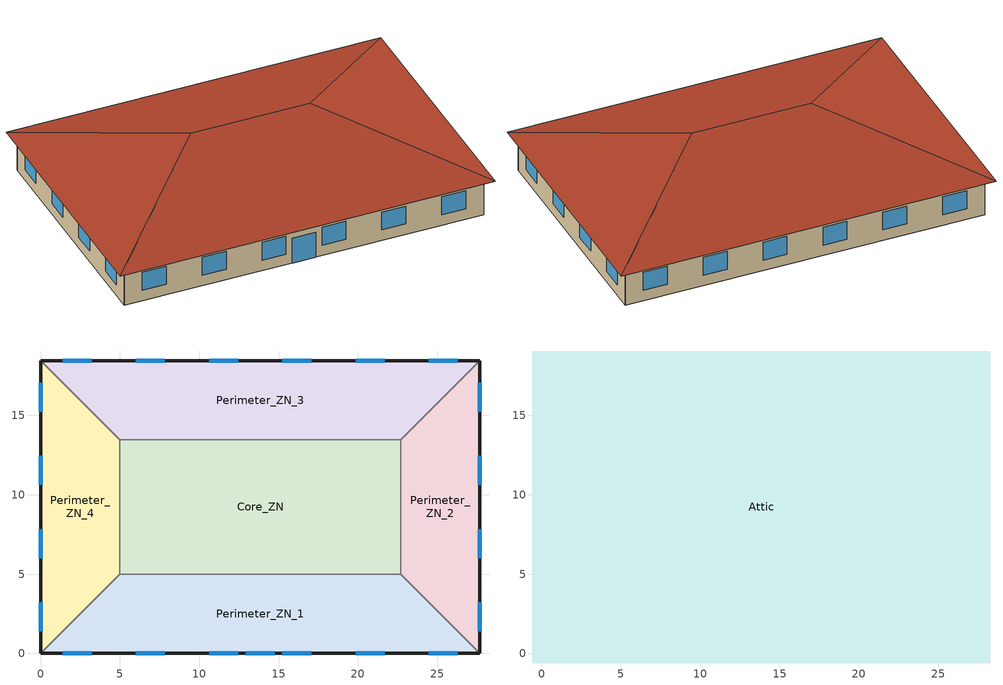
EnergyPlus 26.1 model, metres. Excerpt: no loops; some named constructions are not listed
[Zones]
Core_ZN
 floor ground (ext-slab): 5,13.46 22.69,13.46 22.69,5 5,5 z0
 wall to Perimeter_ZN_2 (int-walls): 22.69,5 22.69,13.46 z0:3.05
 wall to Perimeter_ZN_3 (int-walls): 22.69,13.46 5,13.46 z0:3.05
 wall to Perimeter_ZN_1 (int-walls): 5,5 22.69,5 z0:3.05
 wall to Perimeter_ZN_4 (int-walls): 5,13.46 5,5 z0:3.05
Perimeter_ZN_1
 floor ground (ext-slab): 27.69,0 0,0 5,5 22.69,5 z0
 wall outside (ext-walls): 0,0 27.69,0 z0:3.05
 wall to Perimeter_ZN_2 (int-walls): 27.69,0 22.69,5 z0:3.05
 wall to Perimeter_ZN_4 (int-walls): 5,5 0,0 z0:3.05
 window (TCwindow_41): 1.39,0 3.22,0 z0.9:2.42
 window (window_south): 6.01,0 7.84,0 / 10.62,0 12.45,0 / 15.24,0 17.07,0 / 19.85,0 21.68,0 / 24.47,0 26.3,0 z0.9:2.42; 12.93,0 14.76,0 z0:2.13
Perimeter_ZN_2
 floor ground (ext-slab): 22.69,13.46 27.69,18.46 27.69,0 22.69,5 z0
 wall outside (ext-walls): 27.69,0 27.69,18.46 z0:3.05
 wall to Perimeter_ZN_3 (int-walls): 27.69,18.46 22.69,13.46 z0:3.05
 window (window_east): 27.69,1.39 27.69,3.22 / 27.69,6.01 27.69,7.84 / 27.69,10.62 27.69,12.45 / 27.69,15.24 27.69,17.07 z0.9:2.42
Perimeter_ZN_3
 floor ground (ext-slab): 5,13.46 0,18.46 27.69,18.46 22.69,13.46 z0
 wall outside (ext-walls): 27.69,18.46 0,18.46 z0:3.05
 wall to Perimeter_ZN_4 (int-walls): 0,18.46 5,13.46 z0:3.05
 window (window_north): 26.3,18.46 24.47,18.46 / 21.68,18.46 19.85,18.46 / 17.07,18.46 15.24,18.46 / 12.45,18.46 10.62,18.46 / 7.84,18.46 6.01,18.46 / 3.22,18.46 1.39,18.46 z0.9:2.42
Perimeter_ZN_4
 floor ground (ext-slab): 5,5 0,0 0,18.46 5,13.46 z0
 wall outside (ext-walls): 0,18.46 0,0 z0:3.05
 window (window_west): 0,17.07 0,15.24 / 0,12.45 0,10.62 / 0,7.84 0,6.01 / 0,3.22 0,1.39 z0.9:2.42
Attic
 floor to Core_ZN (INT-FLOOR-TOPSIDE): 5,13.46 22.69,13.46 22.69,5 5,5 z3.05
 floor to Perimeter_ZN_2 (INT-FLOOR-TOPSIDE): 22.69,5 22.69,13.46 27.69,18.46 27.69,0 z3.05
 floor to Perimeter_ZN_3 (INT-FLOOR-TOPSIDE): 0,18.46 27.69,18.46 22.69,13.46 5,13.46 z3.05
 floor to Perimeter_ZN_1 (INT-FLOOR-TOPSIDE): 0,0 5,5 22.69,5 27.69,0 z3.05
 floor to Perimeter_ZN_4 (INT-FLOOR-TOPSIDE): 5,13.46 5,5 0,0 0,18.46 z3.05
 floor ground (exposed-floor): 28.29,19.06 28.29,-0.6 27.69,0 27.69,18.46 z3.05; -0.6,19.06 28.29,19.06 27.69,18.46 0,18.46 z3.05; 0,0 27.69,0 28.29,-0.6 -0.6,-0.6 z3.05; -0.6,19.06 0,18.46 0,0 -0.6,-0.6 z3.05
 roof outside (roofs): 28.29,-0.6,3.05 28.29,19.06,3.05 18.46,9.23,6.33; 28.29,19.06,3.05 -0.6,19.06,3.05 9.23,9.23,6.33 18.46,9.23,6.33; -0.6,-0.6,3.05 28.29,-0.6,3.05 18.46,9.23,6.33 9.23,9.23,6.33; -0.6,19.06,3.05 -0.6,-0.6,3.05 9.23,9.23,6.33
[MaterialProperty:GlazingSpectralData]
WO18RT31SP: 0.04, 0.04, 0.04, 0.04, 0.04, 0.04, 0, 0.32, 0.04, 0.04, 0.001, 0.325, 0.04, 0.04, 0.001, 0.33, 0.04, 0.04, 0.001, 0.335, 0.04, 0.04, 0.001, 0.34, 0.04, 0.04, 0.001, 0.345, 0.04, 0.04, 0.001, 0.35, 0.04, 0.04, 0.005, 0.355, 0.04, 0.04, 0.008, 0.36, 0.04, 0.04, 0.01, 0.365, 0.04, 0.04, 0.012, 0.37, 0.041, 0.041, 0.015, 0.375, 0.041, 0.041, 0.019, 0.38, 0.041, 0.041, 0.032, 0.385, 0.043, 0.043, 0.066, 0.39, 0.044, 0.044, 0.111, 0.395, 0.046, 0.046, 0.15, 0.4, 0.047, 0.047, 0.177, 0.405, 0.048, 0.048, 0.21, 0.41, 0.05, 0.05, 0.249, 0.415, 0.051, 0.051, 0.286, 0.42, 0.053, 0.053, 0.324, 0.425, 0.055, 0.055, 0.37, 0.43, 0.056, 0.056, 0.405, 0.435, 0.058, 0.058, 0.447, 0.44, 0.059, 0.059, 0.482, 0.445, 0.06, 0.06, 0.511, 0.45, 0.061, 0.061, 0.535, 0.455, 0.062, 0.062, 0.557, 0.46, 0.063, 0.063, 0.58, 0.465, 0.064, 0.064, 0.603, 0.47, 0.065, 0.065, 0.625, 0.475, 0.066, 0.066, 0.649, 0.48, 0.067, 0.067, 0.671, 0.485, 0.068, 0.068, 0.691, 0.49, 0.068, 0.068, 0.706, 0.495, 0.069, 0.069, 0.715, 0.5, 0.068, 0.068, 0.712, 0.505, 0.068, 0.068, 0.701, 0.51, 0.067, 0.067, 0.687, 0.515, 0.067, 0.067, 0.676, 0.52, 0.067, 0.067, 0.67, 0.525, 0.067, 0.067, 0.669, 0.53, 0.067, 0.067, 0.67, 0.535, 0.067, 0.067, 0.672, 0.54, 0.067, 0.067, 0.674, 0.545, 0.067, 0.067, 0.677, 0.55, 0.067, 0.067, 0.677, 0.555, 0.067, 0.067, 0.676, 0.56, 0.067, 0.067, 0.673, 0.565, 0.067, 0.067, 0.668, 0.57, 0.066, 0.066, 0.661, 0.575, 0.066, 0.066, 0.654, 0.58, 0.066, 0.066, 0.644, 0.585, 0.065, 0.065, 0.634, 0.59, 0.065, 0.065, 0.624, 0.595, 0.065, 0.065, 0.616, 0.6, 0.064, 0.064, 0.608, 0.605, 0.064, 0.064, 0.6, 0.61, 0.064, 0.064, 0.593, 0.615, 0.063, 0.063, 0.587, 0.62, 0.063, 0.063, 0.581, 0.625, 0.063, 0.063, 0.577, 0.63, 0.063, 0.063, 0.573, 0.635, 0.063, 0.063, 0.572, 0.64, 0.063, 0.063, 0.571, 0.645, 0.063, 0.063, 0.57, 0.65, 0.063, 0.063, 0.572, 0.655, 0.063, 0.063, 0.575, 0.66, 0.063, 0.063, 0.578, 0.665, 0.063, 0.063, 0.581, 0.67, 0.063, 0.063, 0.585, 0.675, 0.064, 0.064, 0.589, 0.68, 0.064, 0.064, 0.593, 0.685, 0.064, 0.064, 0.597, 0.69, 0.064, 0.064, 0.601, 0.695, 0.064, 0.064, 0.605, 0.7, 0.064, 0.064, 0.611, 0.705, 0.065, 0.065, 0.616, 0.71, 0.065, 0.065, 0.622, 0.715, 0.065, 0.065, 0.625, 0.72, 0.065, 0.065, 0.627, 0.725, 0.065, 0.065, 0.631, 0.73, 0.065, 0.065, 0.634, 0.735, 0.065, 0.065, 0.637, 0.74, 0.066, 0.066, 0.641, 0.745, 0.066, 0.066, 0.645, 0.75, 0.066, 0.066, 0.648, 0.755, 0.066, 0.066, 0.654, 0.76, 0.066, 0.066, 0.658, 0.765, 0.066, 0.066, 0.662, 0.77, 0.067, 0.067, 0.667, 0.775, 0.067, 0.067, 0.668, 0.78, 0.067, 0.067, 0.672, 0.785, 0.067, 0.067, 0.674, 0.79, 0.067, 0.067, 0.676, 0.795, 0.067, 0.067, 0.68, 0.8, 0.067, 0.067, 0.682, 0.805, 0.067, 0.067, 0.682, 0.81, 0.067, 0.067, 0.684, 0.815, 0.067, 0.067, 0.684, 0.82, 0.067, 0.067, 0.684, 0.825, 0.067, 0.067, 0.683, 0.83, 0.067, 0.067, 0.684, 0.835, 0.067, 0.067, 0.682, 0.84, 0.067, 0.067, 0.681, 0.845, 0.067, 0.067, 0.679, 0.85, 0.067, 0.067, 0.678, 0.855, 0.067, 0.067, 0.675, 0.86, 0.067, 0.067, 0.673, 0.865, 0.067, 0.067, 0.673, 0.87, 0.067, 0.067, 0.673, 0.875, 0.067, 0.067, 0.669, 0.88, 0.067, 0.067, 0.667, 0.885, 0.066, 0.066, 0.662, 0.89, 0.066, 0.066, 0.661, 0.895, 0.066, 0.066, 0.658, 0.9, 0.066, 0.066, 0.651, 0.905, 0.066, 0.066, 0.645, 0.91, 0.066, 0.066, 0.642, 0.915, 0.066, 0.066, 0.638, 0.92, 0.065, 0.065, 0.637, 0.925, 0.065, 0.065, 0.633, 0.93, 0.065, 0.065, 0.632, 0.935, 0.065, 0.065, 0.626, 0.94, 0.065, 0.065, 0.623, 0.945, 0.065, 0.065, 0.62, 0.95, 0.065, 0.065, 0.616, 0.955, 0.064, 0.064, 0.611, 0.96, 0.064, 0.064, 0.608, 0.965, 0.064, 0.064, 0.603, 0.97, 0.064, 0.064, 0.598, 0.975, 0.064, 0.064, 0.597, 0.98, 0.064, 0.064, 0.595, 0.985, 0.063, 0.063, 0.587, 0.99, 0.063, 0.063, 0.582, 0.995, 0.063, 0.063, 0.579, 1, 0.063, 0.063, 0.578, 1.005, 0.063, 0.063, 0.577, 1.01, 0.063, 0.063, 0.576, 1.015, 0.063, 0.063, 0.576, 1.02, 0.063, 0.063, 0.577, 1.025, 0.063, 0.063, 0.578, 1.03, 0.063, 0.063, 0.58, 1.035, 0.063, 0.063, 0.583, 1.04, 0.064, 0.064, 0.588, 1.045, 0.064, 0.064, 0.592, 1.05, 0.064, 0.064, 0.597, 1.055, 0.064, 0.064, 0.6, 1.06, 0.064, 0.064, 0.603, 1.065, 0.064, 0.064, 0.605, 1.07, 0.064, 0.064, 0.608, 1.075, 0.064, 0.064, 0.611, 1.08, 0.065, 0.065, 0.617, 1.085, 0.065, 0.065, 0.622, 1.09, 0.065, 0.065, 0.627, 1.095, 0.065, 0.065, 0.63, 1.1, 0.065, 0.065, 0.633, 1.105, 0.065, 0.065, 0.636, 1.11, 0.065, 0.065, 0.637, 1.115, 0.066, 0.066, 0.639, 1.12, 0.066, 0.066, 0.64, 1.125, 0.066, 0.066, 0.64, 1.13, 0.066, 0.066, 0.638, 1.135, 0.066, 0.066, 0.638, 1.14, 0.065, 0.065, 0.637, 1.145, 0.065, 0.065, 0.634, 1.15, 0.065, 0.065, 0.632, 1.155, 0.065, 0.065, 0.632, 1.16, 0.065, 0.065, 0.631, 1.165, 0.065, 0.065, 0.627, 1.17, 0.065, 0.065, 0.624, 1.175, 0.065, 0.065, 0.618, 1.18, 0.064, 0.064, 0.611, 1.185, 0.064, 0.064, 0.601, 1.19, 0.064, 0.064, 0.6, 1.195, 0.064, 0.064, 0.605, 1.2, 0.064, 0.064, 0.611, 1.205, 0.065, 0.065, 0.619, 1.21, 0.065, 0.065, 0.625, 1.215, 0.065, 0.065, 0.634, 1.22, 0.066, 0.066, 0.64, 1.225, 0.066, 0.066, 0.644, 1.23, 0.066, 0.066, 0.647, 1.235, 0.066, 0.066, 0.65, 1.24, 0.066, 0.066, 0.653, 1.245, 0.066, 0.066, 0.656, 1.25, 0.066, 0.066, 0.658, 1.255, 0.066, 0.066, 0.661, 1.26, 0.066, 0.066, 0.662, 1.265, 0.067, 0.067, 0.667, 1.27, 0.067, 0.067, 0.668, 1.275, 0.067, 0.067, 0.671, 1.28, 0.067, 0.067, 0.675, 1.285, 0.067, 0.067, 0.678, 1.29, 0.067, 0.067, 0.679, 1.295, 0.067, 0.067, 0.682, 1.3, 0.067, 0.067, 0.684, 1.305, 0.067, 0.067, 0.687, 1.31, 0.068, 0.068, 0.689, 1.315, 0.068, 0.068, 0.692, 1.32, 0.068, 0.068, 0.693, 1.325, 0.068, 0.068, 0.695, 1.33, 0.068, 0.068, 0.697, 1.335, 0.068, 0.068, 0.698, 1.34, 0.068, 0.068, 0.698, 1.345, 0.068, 0.068, 0.698, 1.35, 0.068, 0.068, 0.695, 1.355, 0.068, 0.068, 0.692, 1.36, 0.068, 0.068, 0.692, 1.365, 0.067, 0.067, 0.687, 1.37, 0.067, 0.067, 0.682, 1.375, 0.067, 0.067, 0.676, 1.38, 0.067, 0.067, 0.678, 1.385, 0.067, 0.067, 0.676, 1.39, 0.067, 0.067, 0.675, 1.395, 0.067, 0.067, 0.676, 1.4, 0.067, 0.067, 0.675, 1.405, 0.067, 0.067, 0.671, 1.41, 0.067, 0.067, 0.67, 1.415, 0.067, 0.067, 0.673, 1.42, 0.067, 0.067, 0.671, 1.425, 0.067, 0.067, 0.668, 1.43, 0.067, 0.067, 0.67, 1.435, 0.067, 0.067, 0.67, 1.44, 0.067, 0.067, 0.668, 1.445, 0.067, 0.067, 0.67, 1.45, 0.067, 0.067, 0.67, 1.455, 0.067, 0.067, 0.673, 1.46, 0.067, 0.067, 0.676, 1.465, 0.067, 0.067, 0.681, 1.47, 0.067, 0.067, 0.684, 1.475, 0.068, 0.068, 0.689, 1.48, 0.068, 0.068, 0.69, 1.485, 0.068, 0.068, 0.695, 1.49, 0.068, 0.068, 0.698, 1.495, 0.068, 0.068, 0.703, 1.5, 0.068, 0.068, 0.706, 1.505, 0.068, 0.068, 0.711, 1.51, 0.069, 0.069, 0.714, 1.515, 0.069, 0.069, 0.718, 1.52, 0.069, 0.069, 0.719, 1.525, 0.069, 0.069, 0.724, 1.53, 0.069, 0.069, 0.724, 1.535, 0.069, 0.069, 0.728, 1.54, 0.069, 0.069, 0.728, 1.545, 0.069, 0.069, 0.728, 1.55, 0.069, 0.069, 0.728, 1.555, 0.069, 0.069, 0.728, 1.56, 0.069, 0.069, 0.728, 1.565, 0.069, 0.069, 0.728, 1.57, 0.069, 0.069, 0.728, 1.575, 0.069, 0.069, 0.729, 1.58, 0.069, 0.069, 0.731, 1.585, 0.069, 0.069, 0.733, 1.59, 0.069, 0.069, 0.735, 1.595, 0.069, 0.069, 0.736, 1.6, 0.07, 0.07, 0.738, 1.605, 0.07, 0.07, 0.74, 1.61, 0.07, 0.07, 0.741, 1.615, 0.07, 0.07, 0.741, 1.62, 0.07, 0.07, 0.741, 1.625, 0.07, 0.07, 0.741, 1.63, 0.07, 0.07, 0.741, 1.635, 0.07, 0.07, 0.741, 1.64, 0.07, 0.07, 0.743, 1.645, 0.07, 0.07, 0.741, 1.65, 0.07, 0.07, 0.74, 1.655, 0.069, 0.069, 0.736, 1.66, 0.069, 0.069, 0.735, 1.665, 0.069, 0.069, 0.724, 1.67, 0.069, 0.069, 0.716, 1.675, 0.068, 0.068, 0.698, 1.68, 0.067, 0.067, 0.673, 1.685, 0.064, 0.064, 0.608, 1.69, 0.063, 0.063, 0.574, 1.695, 0.061, 0.061, 0.521, 1.7, 0.06, 0.06, 0.493, 1.705, 0.06, 0.06, 0.499, 1.71, 0.06, 0.06, 0.507, 1.715, 0.06, 0.06, 0.512, 1.72, 0.061, 0.061, 0.526, 1.725, 0.062, 0.062, 0.548, 1.73, 0.062, 0.062, 0.546, 1.735, 0.061, 0.061, 0.533, 1.74, 0.061, 0.061, 0.527, 1.745, 0.061, 0.061, 0.522, 1.75, 0.061, 0.061, 0.53, 1.755, 0.062, 0.062, 0.552, 1.76, 0.063, 0.063, 0.568, 1.765, 0.064, 0.064, 0.589, 1.77, 0.064, 0.064, 0.6, 1.775, 0.065, 0.065, 0.619, 1.78, 0.065, 0.065, 0.625, 1.785, 0.065, 0.065, 0.63, 1.79, 0.065, 0.065, 0.632, 1.795, 0.065, 0.065, 0.635, 1.8, 0.065, 0.065, 0.637, 1.805, 0.066, 0.066, 0.638, 1.81, 0.066, 0.066, 0.638, 1.815, 0.066, 0.066, 0.638, 1.82, 0.066, 0.066, 0.64, 1.825, 0.066, 0.066, 0.646, 1.83, 0.066, 0.066, 0.649, 1.835, 0.066, 0.066, 0.656, 1.84, 0.066, 0.066, 0.658, 1.845, 0.067, 0.067, 0.667, 1.85, 0.067, 0.067, 0.673, 1.855, 0.067, 0.067, 0.681, 1.86, 0.067, 0.067, 0.681, 1.865, 0.067, 0.067, 0.684, 1.87, 0.067, 0.067, 0.687, 1.875, 0.067, 0.067, 0.687, 1.88, 0.067, 0.067, 0.685, 1.885, 0.067, 0.067, 0.685, 1.89, 0.067, 0.067, 0.685, 1.895, 0.068, 0.068, 0.689, 1.9, 0.067, 0.067, 0.682, 1.905, 0.067, 0.067, 0.682, 1.91, 0.067, 0.067, 0.679, 1.915, 0.067, 0.067, 0.681, 1.92, 0.067, 0.067, 0.678, 1.925, 0.067, 0.067, 0.679, 1.93, 0.067, 0.067, 0.679, 1.935, 0.067, 0.067, 0.679, 1.94, 0.067, 0.067, 0.681, 1.945, 0.067, 0.067, 0.684, 1.95, 0.067, 0.067, 0.685, 1.955, 0.067, 0.067, 0.687, 1.96, 0.067, 0.067, 0.685, 1.965, 0.067, 0.067, 0.685, 1.97, 0.067, 0.067, 0.687, 1.975, 0.067, 0.067, 0.684, 1.98, 0.067, 0.067, 0.684, 1.985, 0.067, 0.067, 0.682, 1.99, 0.067, 0.067, 0.681, 1.995, 0.067, 0.067, 0.678, 2, 0.067, 0.067, 0.673, 2.005, 0.066, 0.066, 0.662, 2.01, 0.066, 0.066, 0.655, 2.015, 0.066, 0.066, 0.646, 2.02, 0.066, 0.066, 0.638, 2.025, 0.065, 0.065, 0.63, 2.03, 0.065, 0.065, 0.622, 2.035, 0.065, 0.065, 0.614, 2.04, 0.064, 0.064, 0.608, 2.045, 0.064, 0.064, 0.598, 2.05, 0.064, 0.064, 0.593, 2.055, 0.063, 0.063, 0.582, 2.06, 0.063, 0.063, 0.575, 2.065, 0.063, 0.063, 0.569, 2.07, 0.063, 0.063, 0.568, 2.075, 0.063, 0.063, 0.565, 2.08, 0.063, 0.063, 0.565, 2.085, 0.063, 0.063, 0.566, 2.09, 0.063, 0.063, 0.566, 2.095, 0.063, 0.063, 0.57, 2.1, 0.063, 0.063, 0.571, 2.105, 0.063, 0.063, 0.575, 2.11, 0.063, 0.063, 0.577, 2.115, 0.063, 0.063, 0.581, 2.12, 0.063, 0.063, 0.582, 2.125, 0.063, 0.063, 0.582, 2.13, 0.063, 0.063, 0.581, 2.135, 0.063, 0.063, 0.582, 2.14, 0.063, 0.063, 0.583, 2.145, 0.063, 0.063, 0.586, 2.15, 0.063, 0.063, 0.585, 2.155, 0.063, 0.063, 0.585, 2.16, 0.063, 0.063, 0.585, 2.165, 0.063, 0.063, 0.585, 2.17, 0.063, 0.063, 0.585, 2.175, 0.063, 0.063, 0.583, 2.18, 0.063, 0.063, 0.581, 2.185, 0.063, 0.063, 0.573, 2.19, 0.063, 0.063, 0.569, 2.195, 0.062, 0.062, 0.56, 2.2, 0.062, 0.062, 0.556, 2.205, 0.062, 0.062, 0.551, 2.21, 0.062, 0.062, 0.545, 2.215, 0.061, 0.061, 0.532, 2.22, 0.061, 0.061, 0.521, 2.225, 0.06, 0.06, 0.505, 2.23, 0.059, 0.059, 0.486, 2.235, 0.058, 0.058, 0.456, 2.24, 0.057, 0.057, 0.429, 2.245, 0.055, 0.055, 0.375, 2.25, 0.053, 0.053, 0.33, 2.255, 0.051, 0.051, 0.263, 2.26, 0.049, 0.049, 0.22, 2.265, 0.047, 0.047, 0.167, 2.27, 0.046, 0.046, 0.142, 2.275, 0.044, 0.044, 0.111, 2.28, 0.044, 0.044, 0.093, 2.285, 0.043, 0.043, 0.076, 2.29, 0.043, 0.043, 0.063, 2.295, 0.042, 0.042, 0.052, 2.3, 0.042, 0.042, 0.049, 2.305, 0.042, 0.042, 0.057, 2.31, 0.043, 0.043, 0.068, 2.315, 0.043, 0.043, 0.084, 2.32, 0.044, 0.044, 0.089, 2.325, 0.044, 0.044, 0.097, 2.33, 0.044, 0.044, 0.099, 2.335, 0.044, 0.044, 0.1, 2.34, 0.044, 0.044, 0.1, 2.345, 0.044, 0.044, 0.101, 2.35, 0.044, 0.044, 0.11, 2.355, 0.045, 0.045, 0.121, 2.36, 0.045, 0.045, 0.125, 2.365, 0.045, 0.045, 0.13, 2.37, 0.045, 0.045, 0.132, 2.375, 0.045, 0.045, 0.131, 2.38, 0.045, 0.045, 0.131, 2.385, 0.045, 0.045, 0.134, 2.39, 0.046, 0.046, 0.138, 2.395, 0.046, 0.046, 0.143, 2.4, 0.046, 0.046, 0.148, 2.405, 0.046, 0.046, 0.153, 2.41, 0.046, 0.046, 0.152, 2.415, 0.046, 0.046, 0.149, 2.42, 0.046, 0.046, 0.144, 2.425, 0.045, 0.045, 0.132, 2.43, 0.045, 0.045, 0.128, 2.435, 0.045, 0.045, 0.125, 2.44, 0.045, 0.045, 0.124, 2.445, 0.045, 0.045, 0.116, 2.45, 0.045, 0.045, 0.113, 2.455, 0.045, 0.045, 0.114, 2.46, 0.045, 0.045, 0.117, 2.465, 0.045, 0.045, 0.126, 2.47, 0.045, 0.045, 0.128, 2.475, 0.045, 0.045, 0.129, 2.48, 0.045, 0.045, 0.135, 2.485, 0.046, 0.046, 0.145, 2.49, 0.046, 0.046, 0.15, 2.495, 0.046, 0.046, 0.155, 2.5, 0.04, 0.04, 0.04, 0.04, 0, 0, 0, 0, 0.3, 0.305, 0.31, 0.315
WO18RT33SP: 0.04, 0.04, 0.04, 0.04, 0.04, 0.04, 0, 0.32, 0.04, 0.04, 0, 0.325, 0.04, 0.04, 0, 0.33, 0.04, 0.04, 0, 0.335, 0.04, 0.04, 0, 0.34, 0.04, 0.04, 0, 0.345, 0.04, 0.04, 0, 0.35, 0.04, 0.04, 0.004, 0.355, 0.04, 0.04, 0.006, 0.36, 0.04, 0.04, 0.007, 0.365, 0.04, 0.04, 0.008, 0.37, 0.04, 0.04, 0.01, 0.375, 0.041, 0.041, 0.013, 0.38, 0.041, 0.041, 0.022, 0.385, 0.042, 0.042, 0.052, 0.39, 0.044, 0.044, 0.099, 0.395, 0.046, 0.046, 0.14, 0.4, 0.047, 0.047, 0.167, 0.405, 0.048, 0.048, 0.199, 0.41, 0.049, 0.049, 0.235, 0.415, 0.051, 0.051, 0.271, 0.42, 0.052, 0.052, 0.308, 0.425, 0.054, 0.054, 0.353, 0.43, 0.056, 0.056, 0.388, 0.435, 0.057, 0.057, 0.429, 0.44, 0.059, 0.059, 0.463, 0.445, 0.06, 0.06, 0.492, 0.45, 0.061, 0.061, 0.516, 0.455, 0.062, 0.062, 0.538, 0.46, 0.062, 0.062, 0.561, 0.465, 0.063, 0.063, 0.585, 0.47, 0.064, 0.064, 0.608, 0.475, 0.065, 0.065, 0.634, 0.48, 0.066, 0.066, 0.656, 0.485, 0.067, 0.067, 0.679, 0.49, 0.068, 0.068, 0.694, 0.495, 0.068, 0.068, 0.703, 0.5, 0.068, 0.068, 0.698, 0.505, 0.067, 0.067, 0.684, 0.51, 0.067, 0.067, 0.668, 0.515, 0.066, 0.066, 0.654, 0.52, 0.066, 0.066, 0.647, 0.525, 0.066, 0.066, 0.645, 0.53, 0.066, 0.066, 0.647, 0.535, 0.066, 0.066, 0.649, 0.54, 0.066, 0.066, 0.652, 0.545, 0.066, 0.066, 0.655, 0.55, 0.066, 0.066, 0.656, 0.555, 0.066, 0.066, 0.656, 0.56, 0.066, 0.066, 0.654, 0.565, 0.066, 0.066, 0.649, 0.57, 0.066, 0.066, 0.642, 0.575, 0.065, 0.065, 0.635, 0.58, 0.065, 0.065, 0.625, 0.585, 0.065, 0.065, 0.615, 0.59, 0.064, 0.064, 0.606, 0.595, 0.064, 0.064, 0.598, 0.6, 0.064, 0.064, 0.59, 0.605, 0.063, 0.063, 0.583, 0.61, 0.063, 0.063, 0.576, 0.615, 0.063, 0.063, 0.571, 0.62, 0.063, 0.063, 0.566, 0.625, 0.062, 0.062, 0.562, 0.63, 0.062, 0.062, 0.559, 0.635, 0.062, 0.062, 0.558, 0.64, 0.062, 0.062, 0.558, 0.645, 0.062, 0.062, 0.557, 0.65, 0.062, 0.062, 0.559, 0.655, 0.063, 0.063, 0.563, 0.66, 0.063, 0.063, 0.567, 0.665, 0.063, 0.063, 0.57, 0.67, 0.063, 0.063, 0.575, 0.675, 0.063, 0.063, 0.579, 0.68, 0.063, 0.063, 0.583, 0.685, 0.063, 0.063, 0.587, 0.69, 0.064, 0.064, 0.592, 0.695, 0.064, 0.064, 0.597, 0.7, 0.064, 0.064, 0.603, 0.705, 0.064, 0.064, 0.608, 0.71, 0.065, 0.065, 0.615, 0.715, 0.065, 0.065, 0.619, 0.72, 0.065, 0.065, 0.621, 0.725, 0.065, 0.065, 0.626, 0.73, 0.065, 0.065, 0.629, 0.735, 0.065, 0.065, 0.633, 0.74, 0.065, 0.065, 0.636, 0.745, 0.066, 0.066, 0.64, 0.75, 0.066, 0.066, 0.644, 0.755, 0.066, 0.066, 0.65, 0.76, 0.066, 0.066, 0.655, 0.765, 0.066, 0.066, 0.659, 0.77, 0.067, 0.067, 0.664, 0.775, 0.067, 0.067, 0.665, 0.78, 0.067, 0.067, 0.669, 0.785, 0.067, 0.067, 0.672, 0.79, 0.067, 0.067, 0.674, 0.795, 0.067, 0.067, 0.678, 0.8, 0.067, 0.067, 0.68, 0.805, 0.067, 0.067, 0.68, 0.81, 0.067, 0.067, 0.682, 0.815, 0.067, 0.067, 0.682, 0.82, 0.067, 0.067, 0.682, 0.825, 0.067, 0.067, 0.681, 0.83, 0.067, 0.067, 0.683, 0.835, 0.067, 0.067, 0.68, 0.84, 0.067, 0.067, 0.679, 0.845, 0.067, 0.067, 0.678, 0.85, 0.067, 0.067, 0.677, 0.855, 0.067, 0.067, 0.674, 0.86, 0.067, 0.067, 0.672, 0.865, 0.067, 0.067, 0.672, 0.87, 0.067, 0.067, 0.671, 0.875, 0.067, 0.067, 0.667, 0.88, 0.067, 0.067, 0.666, 0.885, 0.066, 0.066, 0.66, 0.89, 0.066, 0.066, 0.659, 0.895, 0.066, 0.066, 0.656, 0.9, 0.066, 0.066, 0.649, 0.905, 0.066, 0.066, 0.644, 0.91, 0.066, 0.066, 0.64, 0.915, 0.065, 0.065, 0.636, 0.92, 0.065, 0.065, 0.635, 0.925, 0.065, 0.065, 0.631, 0.93, 0.065, 0.065, 0.63, 0.935, 0.065, 0.065, 0.624, 0.94, 0.065, 0.065, 0.621, 0.945, 0.065, 0.065, 0.618, 0.95, 0.065, 0.065, 0.614, 0.955, 0.064, 0.064, 0.608, 0.96, 0.064, 0.064, 0.605, 0.965, 0.064, 0.064, 0.6, 0.97, 0.064, 0.064, 0.596, 0.975, 0.064, 0.064, 0.594, 0.98, 0.064, 0.064, 0.591, 0.985, 0.063, 0.063, 0.584, 0.99, 0.063, 0.063, 0.579, 0.995, 0.063, 0.063, 0.576, 1, 0.063, 0.063, 0.574, 1.005, 0.063, 0.063, 0.573, 1.01, 0.063, 0.063, 0.572, 1.015, 0.063, 0.063, 0.572, 1.02, 0.063, 0.063, 0.572, 1.025, 0.063, 0.063, 0.574, 1.03, 0.063, 0.063, 0.576, 1.035, 0.063, 0.063, 0.579, 1.04, 0.063, 0.063, 0.585, 1.045, 0.064, 0.064, 0.589, 1.05, 0.064, 0.064, 0.593, 1.055, 0.064, 0.064, 0.597, 1.06, 0.064, 0.064, 0.6, 1.065, 0.064, 0.064, 0.602, 1.07, 0.064, 0.064, 0.605, 1.075, 0.064, 0.064, 0.608, 1.08, 0.065, 0.065, 0.615, 1.085, 0.065, 0.065, 0.62, 1.09, 0.065, 0.065, 0.625, 1.095, 0.065, 0.065, 0.628, 1.1, 0.065, 0.065, 0.631, 1.105, 0.065, 0.065, 0.635, 1.11, 0.065, 0.065, 0.637, 1.115, 0.066, 0.066, 0.639, 1.12, 0.066, 0.066, 0.639, 1.125, 0.066, 0.066, 0.64, 1.13, 0.066, 0.066, 0.638, 1.135, 0.066, 0.066, 0.638, 1.14, 0.065, 0.065, 0.637, 1.145, 0.065, 0.065, 0.634, 1.15, 0.065, 0.065, 0.632, 1.155, 0.065, 0.065, 0.632, 1.16, 0.065, 0.065, 0.631, 1.165, 0.065, 0.065, 0.627, 1.17, 0.065, 0.065, 0.624, 1.175, 0.065, 0.065, 0.618, 1.18, 0.064, 0.064, 0.611, 1.185, 0.064, 0.064, 0.601, 1.19, 0.064, 0.064, 0.6, 1.195, 0.064, 0.064, 0.605, 1.2, 0.064, 0.064, 0.611, 1.205, 0.065, 0.065, 0.619, 1.21, 0.065, 0.065, 0.625, 1.215, 0.065, 0.065, 0.634, 1.22, 0.066, 0.066, 0.64, 1.225, 0.066, 0.066, 0.644, 1.23, 0.066, 0.066, 0.647, 1.235, 0.066, 0.066, 0.65, 1.24, 0.066, 0.066, 0.653, 1.245, 0.066, 0.066, 0.656, 1.25, 0.066, 0.066, 0.658, 1.255, 0.066, 0.066, 0.661, 1.26, 0.066, 0.066, 0.662, 1.265, 0.067, 0.067, 0.667, 1.27, 0.067, 0.067, 0.668, 1.275, 0.067, 0.067, 0.671, 1.28, 0.067, 0.067, 0.675, 1.285, 0.067, 0.067, 0.678, 1.29, 0.067, 0.067, 0.679, 1.295, 0.067, 0.067, 0.682, 1.3, 0.067, 0.067, 0.684, 1.305, 0.067, 0.067, 0.687, 1.31, 0.068, 0.068, 0.689, 1.315, 0.068, 0.068, 0.692, 1.32, 0.068, 0.068, 0.693, 1.325, 0.068, 0.068, 0.695, 1.33, 0.068, 0.068, 0.697, 1.335, 0.068, 0.068, 0.698, 1.34, 0.068, 0.068, 0.698, 1.345, 0.068, 0.068, 0.698, 1.35, 0.068, 0.068, 0.695, 1.355, 0.068, 0.068, 0.692, 1.36, 0.068, 0.068, 0.692, 1.365, 0.067, 0.067, 0.687, 1.37, 0.067, 0.067, 0.682, 1.375, 0.067, 0.067, 0.676, 1.38, 0.067, 0.067, 0.678, 1.385, 0.067, 0.067, 0.676, 1.39, 0.067, 0.067, 0.675, 1.395, 0.067, 0.067, 0.676, 1.4, 0.067, 0.067, 0.675, 1.405, 0.067, 0.067, 0.671, 1.41, 0.067, 0.067, 0.67, 1.415, 0.067, 0.067, 0.673, 1.42, 0.067, 0.067, 0.671, 1.425, 0.067, 0.067, 0.668, 1.43, 0.067, 0.067, 0.67, 1.435, 0.067, 0.067, 0.67, 1.44, 0.067, 0.067, 0.668, 1.445, 0.067, 0.067, 0.67, 1.45, 0.067, 0.067, 0.67, 1.455, 0.067, 0.067, 0.673, 1.46, 0.067, 0.067, 0.676, 1.465, 0.067, 0.067, 0.681, 1.47, 0.067, 0.067, 0.684, 1.475, 0.068, 0.068, 0.689, 1.48, 0.068, 0.068, 0.69, 1.485, 0.068, 0.068, 0.695, 1.49, 0.068, 0.068, 0.698, 1.495, 0.068, 0.068, 0.703, 1.5, 0.068, 0.068, 0.706, 1.505, 0.068, 0.068, 0.711, 1.51, 0.069, 0.069, 0.714, 1.515, 0.069, 0.069, 0.718, 1.52, 0.069, 0.069, 0.719, 1.525, 0.069, 0.069, 0.724, 1.53, 0.069, 0.069, 0.724, 1.535, 0.069, 0.069, 0.728, 1.54, 0.069, 0.069, 0.728, 1.545, 0.069, 0.069, 0.728, 1.55, 0.069, 0.069, 0.728, 1.555, 0.069, 0.069, 0.728, 1.56, 0.069, 0.069, 0.728, 1.565, 0.069, 0.069, 0.728, 1.57, 0.069, 0.069, 0.728, 1.575, 0.069, 0.069, 0.729, 1.58, 0.069, 0.069, 0.731, 1.585, 0.069, 0.069, 0.733, 1.59, 0.069, 0.069, 0.735, 1.595, 0.069, 0.069, 0.736, 1.6, 0.07, 0.07, 0.738, 1.605, 0.07, 0.07, 0.74, 1.61, 0.07, 0.07, 0.741, 1.615, 0.07, 0.07, 0.741, 1.62, 0.07, 0.07, 0.741, 1.625, 0.07, 0.07, 0.741, 1.63, 0.07, 0.07, 0.741, 1.635, 0.07, 0.07, 0.741, 1.64, 0.07, 0.07, 0.743, 1.645, 0.07, 0.07, 0.741, 1.65, 0.07, 0.07, 0.74, 1.655, 0.069, 0.069, 0.736, 1.66, 0.069, 0.069, 0.735, 1.665, 0.069, 0.069, 0.724, 1.67, 0.069, 0.069, 0.716, 1.675, 0.068, 0.068, 0.698, 1.68, 0.067, 0.067, 0.673, 1.685, 0.064, 0.064, 0.608, 1.69, 0.063, 0.063, 0.574, 1.695, 0.061, 0.061, 0.521, 1.7, 0.06, 0.06, 0.493, 1.705, 0.06, 0.06, 0.499, 1.71, 0.06, 0.06, 0.507, 1.715, 0.06, 0.06, 0.512, 1.72, 0.061, 0.061, 0.526, 1.725, 0.062, 0.062, 0.548, 1.73, 0.062, 0.062, 0.546, 1.735, 0.061, 0.061, 0.533, 1.74, 0.061, 0.061, 0.527, 1.745, 0.061, 0.061, 0.522, 1.75, 0.061, 0.061, 0.53, 1.755, 0.062, 0.062, 0.552, 1.76, 0.063, 0.063, 0.568, 1.765, 0.064, 0.064, 0.589, 1.77, 0.064, 0.064, 0.6, 1.775, 0.065, 0.065, 0.619, 1.78, 0.065, 0.065, 0.625, 1.785, 0.065, 0.065, 0.63, 1.79, 0.065, 0.065, 0.632, 1.795, 0.065, 0.065, 0.635, 1.8, 0.065, 0.065, 0.637, 1.805, 0.066, 0.066, 0.638, 1.81, 0.066, 0.066, 0.638, 1.815, 0.066, 0.066, 0.638, 1.82, 0.066, 0.066, 0.64, 1.825, 0.066, 0.066, 0.646, 1.83, 0.066, 0.066, 0.649, 1.835, 0.066, 0.066, 0.656, 1.84, 0.066, 0.066, 0.658, 1.845, 0.067, 0.067, 0.667, 1.85, 0.067, 0.067, 0.673, 1.855, 0.067, 0.067, 0.681, 1.86, 0.067, 0.067, 0.681, 1.865, 0.067, 0.067, 0.684, 1.87, 0.067, 0.067, 0.687, 1.875, 0.067, 0.067, 0.687, 1.88, 0.067, 0.067, 0.685, 1.885, 0.067, 0.067, 0.685, 1.89, 0.067, 0.067, 0.685, 1.895, 0.068, 0.068, 0.689, 1.9, 0.067, 0.067, 0.682, 1.905, 0.067, 0.067, 0.682, 1.91, 0.067, 0.067, 0.679, 1.915, 0.067, 0.067, 0.681, 1.92, 0.067, 0.067, 0.678, 1.925, 0.067, 0.067, 0.679, 1.93, 0.067, 0.067, 0.679, 1.935, 0.067, 0.067, 0.679, 1.94, 0.067, 0.067, 0.681, 1.945, 0.067, 0.067, 0.684, 1.95, 0.067, 0.067, 0.685, 1.955, 0.067, 0.067, 0.687, 1.96, 0.067, 0.067, 0.685, 1.965, 0.067, 0.067, 0.685, 1.97, 0.067, 0.067, 0.687, 1.975, 0.067, 0.067, 0.684, 1.98, 0.067, 0.067, 0.684, 1.985, 0.067, 0.067, 0.682, 1.99, 0.067, 0.067, 0.681, 1.995, 0.067, 0.067, 0.678, 2, 0.067, 0.067, 0.673, 2.005, 0.066, 0.066, 0.662, 2.01, 0.066, 0.066, 0.655, 2.015, 0.066, 0.066, 0.646, 2.02, 0.066, 0.066, 0.638, 2.025, 0.065, 0.065, 0.63, 2.03, 0.065, 0.065, 0.622, 2.035, 0.065, 0.065, 0.614, 2.04, 0.064, 0.064, 0.608, 2.045, 0.064, 0.064, 0.598, 2.05, 0.064, 0.064, 0.593, 2.055, 0.063, 0.063, 0.582, 2.06, 0.063, 0.063, 0.575, 2.065, 0.063, 0.063, 0.569, 2.07, 0.063, 0.063, 0.568, 2.075, 0.063, 0.063, 0.565, 2.08, 0.063, 0.063, 0.565, 2.085, 0.063, 0.063, 0.566, 2.09, 0.063, 0.063, 0.566, 2.095, 0.063, 0.063, 0.57, 2.1, 0.063, 0.063, 0.571, 2.105, 0.063, 0.063, 0.575, 2.11, 0.063, 0.063, 0.577, 2.115, 0.063, 0.063, 0.581, 2.12, 0.063, 0.063, 0.582, 2.125, 0.063, 0.063, 0.582, 2.13, 0.063, 0.063, 0.581, 2.135, 0.063, 0.063, 0.582, 2.14, 0.063, 0.063, 0.583, 2.145, 0.063, 0.063, 0.586, 2.15, 0.063, 0.063, 0.585, 2.155, 0.063, 0.063, 0.585, 2.16, 0.063, 0.063, 0.585, 2.165, 0.063, 0.063, 0.585, 2.17, 0.063, 0.063, 0.585, 2.175, 0.063, 0.063, 0.583, 2.18, 0.063, 0.063, 0.581, 2.185, 0.063, 0.063, 0.573, 2.19, 0.063, 0.063, 0.569, 2.195, 0.062, 0.062, 0.56, 2.2, 0.062, 0.062, 0.556, 2.205, 0.062, 0.062, 0.551, 2.21, 0.062, 0.062, 0.545, 2.215, 0.061, 0.061, 0.532, 2.22, 0.061, 0.061, 0.521, 2.225, 0.06, 0.06, 0.505, 2.23, 0.059, 0.059, 0.486, 2.235, 0.058, 0.058, 0.456, 2.24, 0.057, 0.057, 0.429, 2.245, 0.055, 0.055, 0.375, 2.25, 0.053, 0.053, 0.33, 2.255, 0.051, 0.051, 0.263, 2.26, 0.049, 0.049, 0.22, 2.265, 0.047, 0.047, 0.167, 2.27, 0.046, 0.046, 0.142, 2.275, 0.044, 0.044, 0.111, 2.28, 0.044, 0.044, 0.093, 2.285, 0.043, 0.043, 0.076, 2.29, 0.043, 0.043, 0.063, 2.295, 0.042, 0.042, 0.052, 2.3, 0.042, 0.042, 0.049, 2.305, 0.042, 0.042, 0.057, 2.31, 0.043, 0.043, 0.068, 2.315, 0.043, 0.043, 0.084, 2.32, 0.044, 0.044, 0.089, 2.325, 0.044, 0.044, 0.097, 2.33, 0.044, 0.044, 0.099, 2.335, 0.044, 0.044, 0.1, 2.34, 0.044, 0.044, 0.1, 2.345, 0.044, 0.044, 0.101, 2.35, 0.044, 0.044, 0.11, 2.355, 0.045, 0.045, 0.121, 2.36, 0.045, 0.045, 0.125, 2.365, 0.045, 0.045, 0.13, 2.37, 0.045, 0.045, 0.132, 2.375, 0.045, 0.045, 0.131, 2.38, 0.045, 0.045, 0.131, 2.385, 0.045, 0.045, 0.134, 2.39, 0.046, 0.046, 0.138, 2.395, 0.046, 0.046, 0.143, 2.4, 0.046, 0.046, 0.148, 2.405, 0.046, 0.046, 0.153, 2.41, 0.046, 0.046, 0.152, 2.415, 0.046, 0.046, 0.149, 2.42, 0.046, 0.046, 0.144, 2.425, 0.045, 0.045, 0.132, 2.43, 0.045, 0.045, 0.128, 2.435, 0.045, 0.045, 0.125, 2.44, 0.045, 0.045, 0.124, 2.445, 0.045, 0.045, 0.116, 2.45, 0.045, 0.045, 0.113, 2.455, 0.045, 0.045, 0.114, 2.46, 0.045, 0.045, 0.117, 2.465, 0.045, 0.045, 0.126, 2.47, 0.045, 0.045, 0.128, 2.475, 0.045, 0.045, 0.129, 2.48, 0.045, 0.045, 0.135, 2.485, 0.046, 0.046, 0.145, 2.49, 0.046, 0.046, 0.15, 2.495, 0.046, 0.046, 0.155, 2.5, 0.04, 0.04, 0.04, 0.04, 0, 0, 0, 0, 0.3, 0.305, 0.31, 0.315
WO18RT35SP: 0.04, 0.04, 0.04, 0.04, 0.04, 0.04, 0, 0.32, 0.04, 0.04, 0, 0.325, 0.04, 0.04, 0, 0.33, 0.04, 0.04, 0, 0.335, 0.04, 0.04, 0, 0.34, 0.04, 0.04, 0, 0.345, 0.04, 0.04, 0, 0.35, 0.04, 0.04, 0.003, 0.355, 0.04, 0.04, 0.004, 0.36, 0.04, 0.04, 0.005, 0.365, 0.04, 0.04, 0.006, 0.37, 0.04, 0.04, 0.007, 0.375, 0.04, 0.04, 0.008, 0.38, 0.041, 0.041, 0.015, 0.385, 0.042, 0.042, 0.041, 0.39, 0.044, 0.044, 0.089, 0.395, 0.045, 0.045, 0.132, 0.4, 0.046, 0.046, 0.157, 0.405, 0.048, 0.048, 0.188, 0.41, 0.049, 0.049, 0.222, 0.415, 0.05, 0.05, 0.256, 0.42, 0.052, 0.052, 0.293, 0.425, 0.053, 0.053, 0.336, 0.43, 0.055, 0.055, 0.371, 0.435, 0.056, 0.056, 0.412, 0.44, 0.058, 0.058, 0.446, 0.445, 0.059, 0.059, 0.474, 0.45, 0.06, 0.06, 0.498, 0.455, 0.061, 0.061, 0.52, 0.46, 0.062, 0.062, 0.542, 0.465, 0.063, 0.063, 0.567, 0.47, 0.064, 0.064, 0.591, 0.475, 0.065, 0.065, 0.618, 0.48, 0.066, 0.066, 0.643, 0.485, 0.067, 0.067, 0.666, 0.49, 0.067, 0.067, 0.683, 0.495, 0.068, 0.068, 0.691, 0.5, 0.067, 0.067, 0.684, 0.505, 0.067, 0.067, 0.668, 0.51, 0.066, 0.066, 0.648, 0.515, 0.065, 0.065, 0.632, 0.52, 0.065, 0.065, 0.624, 0.525, 0.065, 0.065, 0.622, 0.53, 0.065, 0.065, 0.624, 0.535, 0.065, 0.065, 0.627, 0.54, 0.065, 0.065, 0.63, 0.545, 0.065, 0.065, 0.635, 0.55, 0.065, 0.065, 0.636, 0.555, 0.065, 0.065, 0.636, 0.56, 0.065, 0.065, 0.635, 0.565, 0.065, 0.065, 0.63, 0.57, 0.065, 0.065, 0.624, 0.575, 0.065, 0.065, 0.616, 0.58, 0.064, 0.064, 0.607, 0.585, 0.064, 0.064, 0.597, 0.59, 0.064, 0.064, 0.588, 0.595, 0.063, 0.063, 0.581, 0.6, 0.063, 0.063, 0.573, 0.605, 0.063, 0.063, 0.567, 0.61, 0.062, 0.062, 0.56, 0.615, 0.062, 0.062, 0.555, 0.62, 0.062, 0.062, 0.551, 0.625, 0.062, 0.062, 0.547, 0.63, 0.062, 0.062, 0.545, 0.635, 0.062, 0.062, 0.544, 0.64, 0.062, 0.062, 0.545, 0.645, 0.062, 0.062, 0.545, 0.65, 0.062, 0.062, 0.547, 0.655, 0.062, 0.062, 0.551, 0.66, 0.062, 0.062, 0.555, 0.665, 0.062, 0.062, 0.559, 0.67, 0.063, 0.063, 0.564, 0.675, 0.063, 0.063, 0.569, 0.68, 0.063, 0.063, 0.573, 0.685, 0.063, 0.063, 0.578, 0.69, 0.063, 0.063, 0.583, 0.695, 0.064, 0.064, 0.588, 0.7, 0.064, 0.064, 0.595, 0.705, 0.064, 0.064, 0.601, 0.71, 0.064, 0.064, 0.608, 0.715, 0.064, 0.064, 0.612, 0.72, 0.065, 0.065, 0.615, 0.725, 0.065, 0.065, 0.62, 0.73, 0.065, 0.065, 0.624, 0.735, 0.065, 0.065, 0.628, 0.74, 0.065, 0.065, 0.632, 0.745, 0.065, 0.065, 0.636, 0.75, 0.066, 0.066, 0.64, 0.755, 0.066, 0.066, 0.647, 0.76, 0.066, 0.066, 0.651, 0.765, 0.066, 0.066, 0.656, 0.77, 0.066, 0.066, 0.661, 0.775, 0.066, 0.066, 0.662, 0.78, 0.067, 0.067, 0.666, 0.785, 0.067, 0.067, 0.669, 0.79, 0.067, 0.067, 0.671, 0.795, 0.067, 0.067, 0.676, 0.8, 0.067, 0.067, 0.678, 0.805, 0.067, 0.067, 0.678, 0.81, 0.067, 0.067, 0.68, 0.815, 0.067, 0.067, 0.681, 0.82, 0.067, 0.067, 0.681, 0.825, 0.067, 0.067, 0.68, 0.83, 0.067, 0.067, 0.682, 0.835, 0.067, 0.067, 0.678, 0.84, 0.067, 0.067, 0.678, 0.845, 0.067, 0.067, 0.677, 0.85, 0.067, 0.067, 0.675, 0.855, 0.067, 0.067, 0.672, 0.86, 0.067, 0.067, 0.671, 0.865, 0.067, 0.067, 0.671, 0.87, 0.067, 0.067, 0.67, 0.875, 0.067, 0.067, 0.665, 0.88, 0.067, 0.067, 0.665, 0.885, 0.066, 0.066, 0.659, 0.89, 0.066, 0.066, 0.658, 0.895, 0.066, 0.066, 0.655, 0.9, 0.066, 0.066, 0.648, 0.905, 0.066, 0.066, 0.642, 0.91, 0.066, 0.066, 0.638, 0.915, 0.065, 0.065, 0.634, 0.92, 0.065, 0.065, 0.633, 0.925, 0.065, 0.065, 0.629, 0.93, 0.065, 0.065, 0.628, 0.935, 0.065, 0.065, 0.622, 0.94, 0.065, 0.065, 0.619, 0.945, 0.065, 0.065, 0.616, 0.95, 0.064, 0.064, 0.612, 0.955, 0.064, 0.064, 0.605, 0.96, 0.064, 0.064, 0.602, 0.965, 0.064, 0.064, 0.597, 0.97, 0.064, 0.064, 0.593, 0.975, 0.064, 0.064, 0.591, 0.98, 0.064, 0.064, 0.588, 0.985, 0.063, 0.063, 0.581, 0.99, 0.063, 0.063, 0.576, 0.995, 0.063, 0.063, 0.572, 1, 0.063, 0.063, 0.57, 1.005, 0.063, 0.063, 0.569, 1.01, 0.063, 0.063, 0.568, 1.015, 0.063, 0.063, 0.568, 1.02, 0.063, 0.063, 0.568, 1.025, 0.063, 0.063, 0.57, 1.03, 0.063, 0.063, 0.572, 1.035, 0.063, 0.063, 0.575, 1.04, 0.063, 0.063, 0.581, 1.045, 0.063, 0.063, 0.585, 1.05, 0.064, 0.064, 0.59, 1.055, 0.064, 0.064, 0.593, 1.06, 0.064, 0.064, 0.596, 1.065, 0.064, 0.064, 0.598, 1.07, 0.064, 0.064, 0.602, 1.075, 0.064, 0.064, 0.605, 1.08, 0.064, 0.064, 0.612, 1.085, 0.065, 0.065, 0.617, 1.09, 0.065, 0.065, 0.622, 1.095, 0.065, 0.065, 0.626, 1.1, 0.065, 0.065, 0.629, 1.105, 0.065, 0.065, 0.634, 1.11, 0.065, 0.065, 0.636, 1.115, 0.066, 0.066, 0.638, 1.12, 0.066, 0.066, 0.639, 1.125, 0.066, 0.066, 0.64, 1.13, 0.066, 0.066, 0.638, 1.135, 0.066, 0.066, 0.638, 1.14, 0.065, 0.065, 0.637, 1.145, 0.065, 0.065, 0.634, 1.15, 0.065, 0.065, 0.632, 1.155, 0.065, 0.065, 0.632, 1.16, 0.065, 0.065, 0.631, 1.165, 0.065, 0.065, 0.627, 1.17, 0.065, 0.065, 0.624, 1.175, 0.065, 0.065, 0.618, 1.18, 0.064, 0.064, 0.611, 1.185, 0.064, 0.064, 0.601, 1.19, 0.064, 0.064, 0.6, 1.195, 0.064, 0.064, 0.605, 1.2, 0.064, 0.064, 0.611, 1.205, 0.065, 0.065, 0.619, 1.21, 0.065, 0.065, 0.625, 1.215, 0.065, 0.065, 0.634, 1.22, 0.066, 0.066, 0.64, 1.225, 0.066, 0.066, 0.644, 1.23, 0.066, 0.066, 0.647, 1.235, 0.066, 0.066, 0.65, 1.24, 0.066, 0.066, 0.653, 1.245, 0.066, 0.066, 0.656, 1.25, 0.066, 0.066, 0.658, 1.255, 0.066, 0.066, 0.661, 1.26, 0.066, 0.066, 0.662, 1.265, 0.067, 0.067, 0.667, 1.27, 0.067, 0.067, 0.668, 1.275, 0.067, 0.067, 0.671, 1.28, 0.067, 0.067, 0.675, 1.285, 0.067, 0.067, 0.678, 1.29, 0.067, 0.067, 0.679, 1.295, 0.067, 0.067, 0.682, 1.3, 0.067, 0.067, 0.684, 1.305, 0.067, 0.067, 0.687, 1.31, 0.068, 0.068, 0.689, 1.315, 0.068, 0.068, 0.692, 1.32, 0.068, 0.068, 0.693, 1.325, 0.068, 0.068, 0.695, 1.33, 0.068, 0.068, 0.697, 1.335, 0.068, 0.068, 0.698, 1.34, 0.068, 0.068, 0.698, 1.345, 0.068, 0.068, 0.698, 1.35, 0.068, 0.068, 0.695, 1.355, 0.068, 0.068, 0.692, 1.36, 0.068, 0.068, 0.692, 1.365, 0.067, 0.067, 0.687, 1.37, 0.067, 0.067, 0.682, 1.375, 0.067, 0.067, 0.676, 1.38, 0.067, 0.067, 0.678, 1.385, 0.067, 0.067, 0.676, 1.39, 0.067, 0.067, 0.675, 1.395, 0.067, 0.067, 0.676, 1.4, 0.067, 0.067, 0.675, 1.405, 0.067, 0.067, 0.671, 1.41, 0.067, 0.067, 0.67, 1.415, 0.067, 0.067, 0.673, 1.42, 0.067, 0.067, 0.671, 1.425, 0.067, 0.067, 0.668, 1.43, 0.067, 0.067, 0.67, 1.435, 0.067, 0.067, 0.67, 1.44, 0.067, 0.067, 0.668, 1.445, 0.067, 0.067, 0.67, 1.45, 0.067, 0.067, 0.67, 1.455, 0.067, 0.067, 0.673, 1.46, 0.067, 0.067, 0.676, 1.465, 0.067, 0.067, 0.681, 1.47, 0.067, 0.067, 0.684, 1.475, 0.068, 0.068, 0.689, 1.48, 0.068, 0.068, 0.69, 1.485, 0.068, 0.068, 0.695, 1.49, 0.068, 0.068, 0.698, 1.495, 0.068, 0.068, 0.703, 1.5, 0.068, 0.068, 0.706, 1.505, 0.068, 0.068, 0.711, 1.51, 0.069, 0.069, 0.714, 1.515, 0.069, 0.069, 0.718, 1.52, 0.069, 0.069, 0.719, 1.525, 0.069, 0.069, 0.724, 1.53, 0.069, 0.069, 0.724, 1.535, 0.069, 0.069, 0.728, 1.54, 0.069, 0.069, 0.728, 1.545, 0.069, 0.069, 0.728, 1.55, 0.069, 0.069, 0.728, 1.555, 0.069, 0.069, 0.728, 1.56, 0.069, 0.069, 0.728, 1.565, 0.069, 0.069, 0.728, 1.57, 0.069, 0.069, 0.728, 1.575, 0.069, 0.069, 0.729, 1.58, 0.069, 0.069, 0.731, 1.585, 0.069, 0.069, 0.733, 1.59, 0.069, 0.069, 0.735, 1.595, 0.069, 0.069, 0.736, 1.6, 0.07, 0.07, 0.738, 1.605, 0.07, 0.07, 0.74, 1.61, 0.07, 0.07, 0.741, 1.615, 0.07, 0.07, 0.741, 1.62, 0.07, 0.07, 0.741, 1.625, 0.07, 0.07, 0.741, 1.63, 0.07, 0.07, 0.741, 1.635, 0.07, 0.07, 0.741, 1.64, 0.07, 0.07, 0.743, 1.645, 0.07, 0.07, 0.741, 1.65, 0.07, 0.07, 0.74, 1.655, 0.069, 0.069, 0.736, 1.66, 0.069, 0.069, 0.735, 1.665, 0.069, 0.069, 0.724, 1.67, 0.069, 0.069, 0.716, 1.675, 0.068, 0.068, 0.698, 1.68, 0.067, 0.067, 0.673, 1.685, 0.064, 0.064, 0.608, 1.69, 0.063, 0.063, 0.574, 1.695, 0.061, 0.061, 0.521, 1.7, 0.06, 0.06, 0.493, 1.705, 0.06, 0.06, 0.499, 1.71, 0.06, 0.06, 0.507, 1.715, 0.06, 0.06, 0.512, 1.72, 0.061, 0.061, 0.526, 1.725, 0.062, 0.062, 0.548, 1.73, 0.062, 0.062, 0.546, 1.735, 0.061, 0.061, 0.533, 1.74, 0.061, 0.061, 0.527, 1.745, 0.061, 0.061, 0.522, 1.75, 0.061, 0.061, 0.53, 1.755, 0.062, 0.062, 0.552, 1.76, 0.063, 0.063, 0.568, 1.765, 0.064, 0.064, 0.589, 1.77, 0.064, 0.064, 0.6, 1.775, 0.065, 0.065, 0.619, 1.78, 0.065, 0.065, 0.625, 1.785, 0.065, 0.065, 0.63, 1.79, 0.065, 0.065, 0.632, 1.795, 0.065, 0.065, 0.635, 1.8, 0.065, 0.065, 0.637, 1.805, 0.066, 0.066, 0.638, 1.81, 0.066, 0.066, 0.638, 1.815, 0.066, 0.066, 0.638, 1.82, 0.066, 0.066, 0.64, 1.825, 0.066, 0.066, 0.646, 1.83, 0.066, 0.066, 0.649, 1.835, 0.066, 0.066, 0.656, 1.84, 0.066, 0.066, 0.658, 1.845, 0.067, 0.067, 0.667, 1.85, 0.067, 0.067, 0.673, 1.855, 0.067, 0.067, 0.681, 1.86, 0.067, 0.067, 0.681, 1.865, 0.067, 0.067, 0.684, 1.87, 0.067, 0.067, 0.687, 1.875, 0.067, 0.067, 0.687, 1.88, 0.067, 0.067, 0.685, 1.885, 0.067, 0.067, 0.685, 1.89, 0.067, 0.067, 0.685, 1.895, 0.068, 0.068, 0.689, 1.9, 0.067, 0.067, 0.682, 1.905, 0.067, 0.067, 0.682, 1.91, 0.067, 0.067, 0.679, 1.915, 0.067, 0.067, 0.681, 1.92, 0.067, 0.067, 0.678, 1.925, 0.067, 0.067, 0.679, 1.93, 0.067, 0.067, 0.679, 1.935, 0.067, 0.067, 0.679, 1.94, 0.067, 0.067, 0.681, 1.945, 0.067, 0.067, 0.684, 1.95, 0.067, 0.067, 0.685, 1.955, 0.067, 0.067, 0.687, 1.96, 0.067, 0.067, 0.685, 1.965, 0.067, 0.067, 0.685, 1.97, 0.067, 0.067, 0.687, 1.975, 0.067, 0.067, 0.684, 1.98, 0.067, 0.067, 0.684, 1.985, 0.067, 0.067, 0.682, 1.99, 0.067, 0.067, 0.681, 1.995, 0.067, 0.067, 0.678, 2, 0.067, 0.067, 0.673, 2.005, 0.066, 0.066, 0.662, 2.01, 0.066, 0.066, 0.655, 2.015, 0.066, 0.066, 0.646, 2.02, 0.066, 0.066, 0.638, 2.025, 0.065, 0.065, 0.63, 2.03, 0.065, 0.065, 0.622, 2.035, 0.065, 0.065, 0.614, 2.04, 0.064, 0.064, 0.608, 2.045, 0.064, 0.064, 0.598, 2.05, 0.064, 0.064, 0.593, 2.055, 0.063, 0.063, 0.582, 2.06, 0.063, 0.063, 0.575, 2.065, 0.063, 0.063, 0.569, 2.07, 0.063, 0.063, 0.568, 2.075, 0.063, 0.063, 0.565, 2.08, 0.063, 0.063, 0.565, 2.085, 0.063, 0.063, 0.566, 2.09, 0.063, 0.063, 0.566, 2.095, 0.063, 0.063, 0.57, 2.1, 0.063, 0.063, 0.571, 2.105, 0.063, 0.063, 0.575, 2.11, 0.063, 0.063, 0.577, 2.115, 0.063, 0.063, 0.581, 2.12, 0.063, 0.063, 0.582, 2.125, 0.063, 0.063, 0.582, 2.13, 0.063, 0.063, 0.581, 2.135, 0.063, 0.063, 0.582, 2.14, 0.063, 0.063, 0.583, 2.145, 0.063, 0.063, 0.586, 2.15, 0.063, 0.063, 0.585, 2.155, 0.063, 0.063, 0.585, 2.16, 0.063, 0.063, 0.585, 2.165, 0.063, 0.063, 0.585, 2.17, 0.063, 0.063, 0.585, 2.175, 0.063, 0.063, 0.583, 2.18, 0.063, 0.063, 0.581, 2.185, 0.063, 0.063, 0.573, 2.19, 0.063, 0.063, 0.569, 2.195, 0.062, 0.062, 0.56, 2.2, 0.062, 0.062, 0.556, 2.205, 0.062, 0.062, 0.551, 2.21, 0.062, 0.062, 0.545, 2.215, 0.061, 0.061, 0.532, 2.22, 0.061, 0.061, 0.521, 2.225, 0.06, 0.06, 0.505, 2.23, 0.059, 0.059, 0.486, 2.235, 0.058, 0.058, 0.456, 2.24, 0.057, 0.057, 0.429, 2.245, 0.055, 0.055, 0.375, 2.25, 0.053, 0.053, 0.33, 2.255, 0.051, 0.051, 0.263, 2.26, 0.049, 0.049, 0.22, 2.265, 0.047, 0.047, 0.167, 2.27, 0.046, 0.046, 0.142, 2.275, 0.044, 0.044, 0.111, 2.28, 0.044, 0.044, 0.093, 2.285, 0.043, 0.043, 0.076, 2.29, 0.043, 0.043, 0.063, 2.295, 0.042, 0.042, 0.052, 2.3, 0.042, 0.042, 0.049, 2.305, 0.042, 0.042, 0.057, 2.31, 0.043, 0.043, 0.068, 2.315, 0.043, 0.043, 0.084, 2.32, 0.044, 0.044, 0.089, 2.325, 0.044, 0.044, 0.097, 2.33, 0.044, 0.044, 0.099, 2.335, 0.044, 0.044, 0.1, 2.34, 0.044, 0.044, 0.1, 2.345, 0.044, 0.044, 0.101, 2.35, 0.044, 0.044, 0.11, 2.355, 0.045, 0.045, 0.121, 2.36, 0.045, 0.045, 0.125, 2.365, 0.045, 0.045, 0.13, 2.37, 0.045, 0.045, 0.132, 2.375, 0.045, 0.045, 0.131, 2.38, 0.045, 0.045, 0.131, 2.385, 0.045, 0.045, 0.134, 2.39, 0.046, 0.046, 0.138, 2.395, 0.046, 0.046, 0.143, 2.4, 0.046, 0.046, 0.148, 2.405, 0.046, 0.046, 0.153, 2.41, 0.046, 0.046, 0.152, 2.415, 0.046, 0.046, 0.149, 2.42, 0.046, 0.046, 0.144, 2.425, 0.045, 0.045, 0.132, 2.43, 0.045, 0.045, 0.128, 2.435, 0.045, 0.045, 0.125, 2.44, 0.045, 0.045, 0.124, 2.445, 0.045, 0.045, 0.116, 2.45, 0.045, 0.045, 0.113, 2.455, 0.045, 0.045, 0.114, 2.46, 0.045, 0.045, 0.117, 2.465, 0.045, 0.045, 0.126, 2.47, 0.045, 0.045, 0.128, 2.475, 0.045, 0.045, 0.129, 2.48, 0.045, 0.045, 0.135, 2.485, 0.046, 0.046, 0.145, 2.49, 0.046, 0.046, 0.15, 2.495, 0.046, 0.046, 0.155, 2.5, 0.04, 0.04, 0.04, 0.04, 0, 0, 0, 0, 0.3, 0.305, 0.31, 0.315
